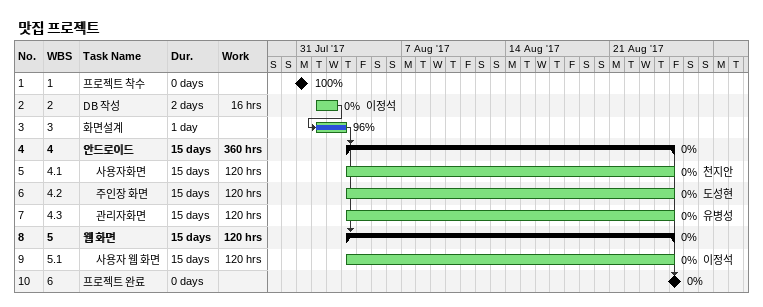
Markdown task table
맛집 프로젝트

| ID | WBS | Task | Duration | Start | Finish | Predecessors | Resources | % complete | Work (h) |
|---|---|---|---|---|---|---|---|---|---|
| 1 | 1 | 프로젝트 착수 | 0d | 2017-07-31 | 2017-07-31 |  |  | 100 |  |
| 2 | 2 | DB 작성 | 2d | 2017-08-01 | 2017-08-02 |  | 이정석 | 0 | 16 |
| 3 | 3 | 화면설계 | 1d | 2017-08-01 | 2017-08-03 | 2 |  | 96 |  |
| 4 | 4 | **안드로이드** | 15d | 2017-08-03 | 2017-08-25 | 3 |  | 0 | 360 |
| 5 | 4.1 | 사용자화면 | 15d | 2017-08-03 | 2017-08-25 |  | 천지안 | 0 | 120 |
| 6 | 4.2 | 주인장 화면 | 15d | 2017-08-03 | 2017-08-25 |  | 도성현 | 0 | 120 |
| 7 | 4.3 | 관리자화면 | 15d | 2017-08-03 | 2017-08-25 |  | 유병성 | 0 | 120 |
| 8 | 5 | **웹 화면** | 15d | 2017-08-03 | 2017-08-25 | 3 |  | 0 | 120 |
| 9 | 5.1 | 사용자 웹 화면 | 15d | 2017-08-03 | 2017-08-25 |  | 이정석 | 0 | 120 |
| 10 | 6 | 프로젝트 완료 | 0d | 2017-08-25 | 2017-08-25 | 4, 8 |  | 0 |  |
